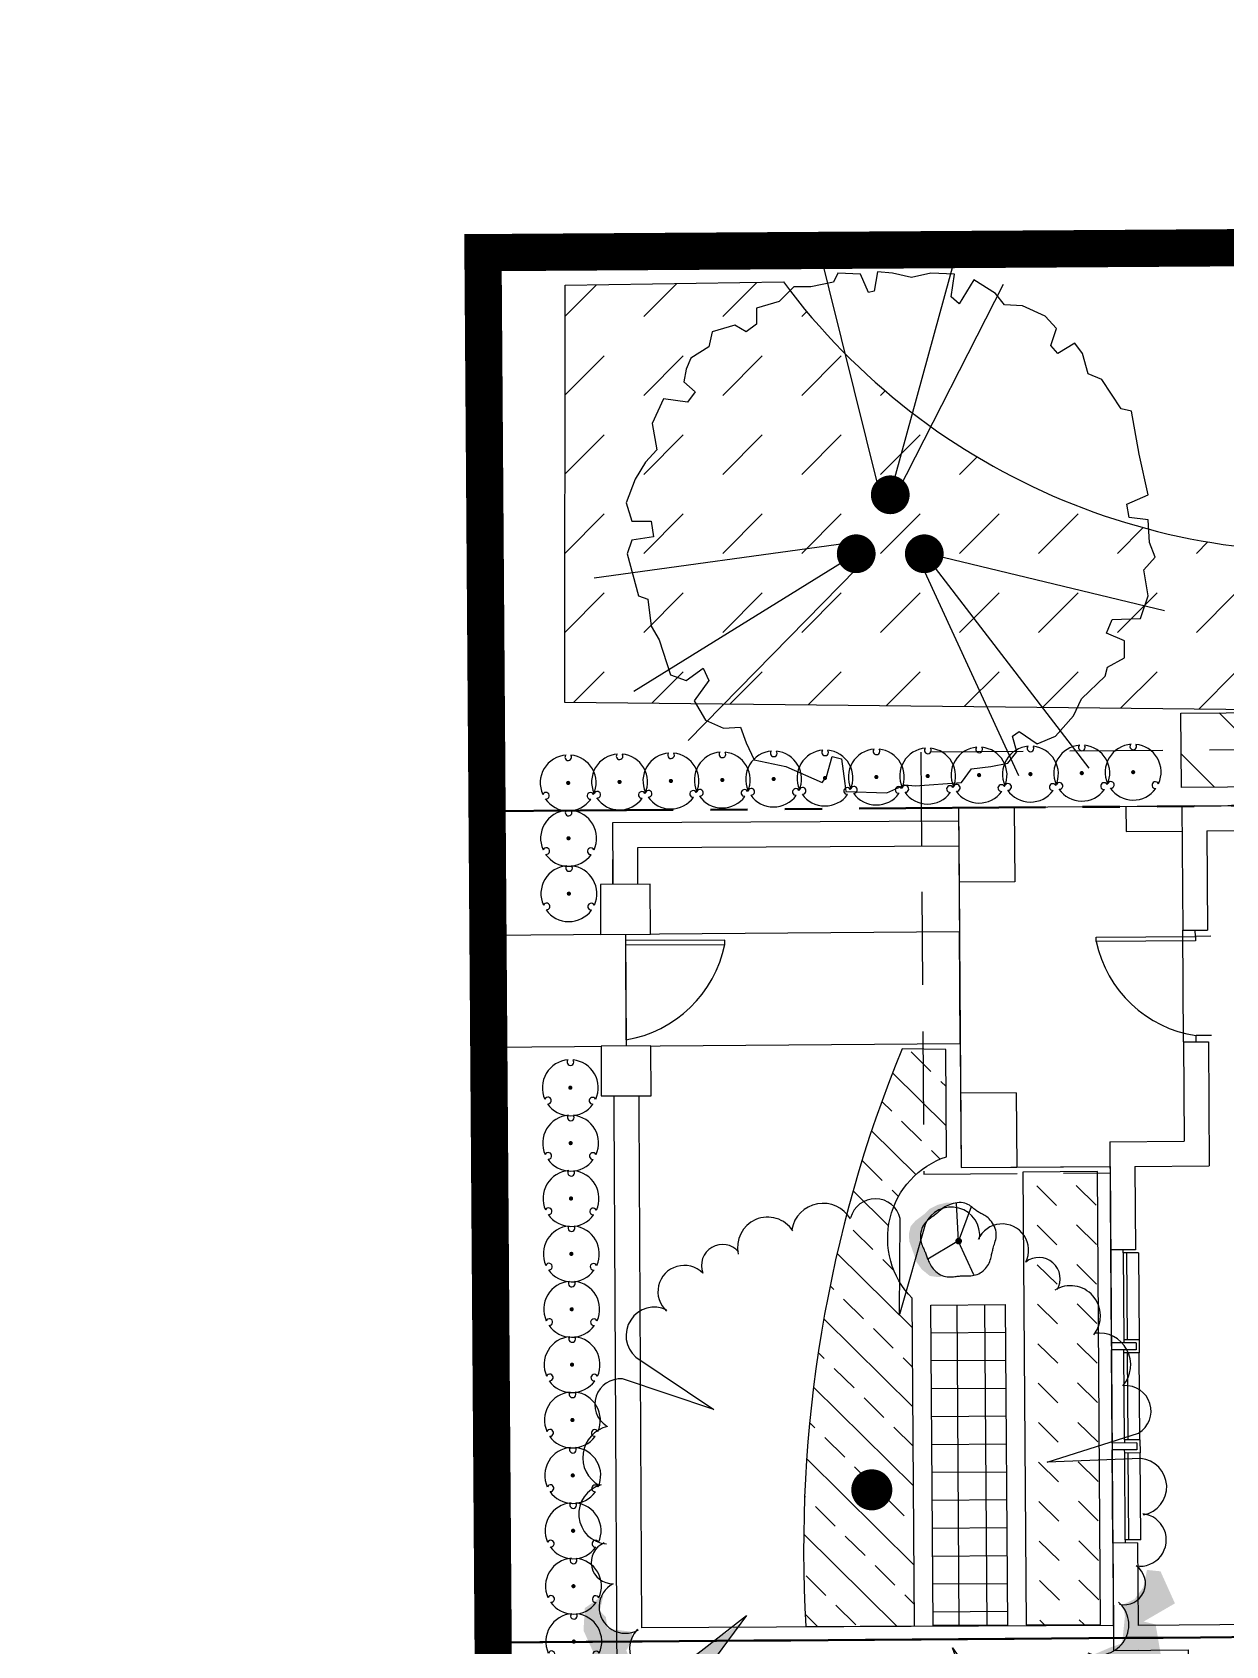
# Model space of a CAD drawing. Header units: feet. Extents: x 919634 to 928945, y 707022 to 708026.
# Drawn here: x 920102.47 to 920134.53, y 707557.99 to 707601.34 of the extents above; entities that cross this region are included whole.
import ezdxf

# ---------------------------------------------------------------- set-up
doc = ezdxf.new("R2010")
doc.units = ezdxf.units.FT
doc.header["$LTSCALE"] = 20
doc.header["$MEASUREMENT"] = 0
for name, pattern in [('PHANTOM2', [1.25, 0.625, -0.125, 0.125, -0.125, 0.125, -0.125]), ('Site Plan$0$HIDDEN2', [0.1875, 0.125, -0.0625]), ('Site Plan$0$PHANTOM2', [1.25, 0.625, -0.125, 0.125, -0.125, 0.125, -0.125])]:
    doc.linetypes.add(name, pattern=pattern)
doc.layers.add('-u-site-propline', color=7, linetype='PHANTOM2', true_color=0xd10000)
for name, color, linetype in [('-u-site-xref', 7, 'Continuous'), ('L-002', 15, 'Continuous'), ('LK-SHRB-035M', 4, 'Continuous'), ('LK-SHRB-TRNK', 3, 'Continuous'), ('LK-TREE-013M', 6, 'Continuous'), ('LK-TREE-025M', 2, 'Continuous'), ('LK-TREE-035M', 123, 'Continuous'), ('LK-TREE-050M', 2, 'Continuous'), ('LK-TREE-TRNK', 32, 'Continuous'), ('LP-PATT-GRND', 251, 'Continuous'), ('LP-PATT-SHAR', 4, 'Continuous'), ('LP-SHAR-BRDR-CONT', 123, 'Continuous'), ('LP-SHRB', 7, 'Continuous'), ('LP-TREE', 15, 'Continuous'), ('Site Plan$0$-u-site-bldg-slab', 6, 'Continuous'), ('Site Plan$0$-u-site-bldg_interior', 252, 'Continuous'), ('Site Plan$0$-u-site-fence', 4, 'Site Plan$0$FENCELINE1'), ('Site Plan$0$-u-site-wall', 4, 'Continuous'), ('Site Plan$0$A-DOOR', 253, 'Continuous'), ('Site Plan$0$SP-BLDG-ROOF ABOVE', 4, 'Site Plan$0$HIDDEN2'), ('x-RL TH7-LP Block$0$LK-SHRB-013M', 253, 'Continuous'), ('x-RL TH7-LP Block$0$LK-SHRB-035M', 253, 'Continuous'), ('x-RL TH7-LP Block$0$LK-SHRB-TRNK', 253, 'Continuous'), ('x-RL TH7-LP Block$0$LK-TREE-050M', 253, 'Continuous'), ('x-RL TH7-LP Block$0$LK-TREE-TRNK', 253, 'Continuous'), ('x-RL TH7-LP Block$0$LP-PATT-SHAR', 253, 'Continuous'), ('x-RL TH7-LP Block$0$LP-SHAR-BRDR-CONT', 253, 'Continuous'), ('x-RL TH7-LP Block$0$LP-SHRB', 253, 'Continuous'), ('x-RL TH7-LP Block$0$LP-TREE', 253, 'Continuous')]:
    doc.layers.add(name, color=color, linetype=linetype)
for name, color, linetype, lineweight in [('Site Plan$0$SP-LOT LINES', 252, 'Site Plan$0$PHANTOM2', 40), ('Site Plan$0$SP-SIDEWALK', 2, 'Continuous', 25), ('SP-BUILDING-FOOTPRINT', 1, 'Continuous', 25)]:
    doc.layers.add(name, color=color, linetype=linetype, lineweight=lineweight)
for name, color, linetype, plot in [('x-RL TH7-LP Block$0$-u-site-no_plot', 253, 'Continuous', False), ('x-RL TH7-LP Block$0$LK-SHRB-SHAD', 253, 'Continuous', False), ('x-RL TH7-LP Block$0$LK-TREE-SHAD', 253, 'Continuous', False)]:
    doc.layers.add(name, color=color, linetype=linetype, plot=plot)
doc.layers.get('-u-site-xref').off()
doc.linetypes.add('Site Plan$0$FENCELINE1', pattern='A,0.25,-0.1,[133,ltypeshp.shx,S=0.1,R=0,X=-0.1,Y=0],-0.1,1', length=1.45)

# ---------------------------------------------------------------- blocks, each defined once
blk = doc.blocks.new('Site Plan$0$_Details_TH7_wall')
at = {"layer": 'Site Plan$0$-u-site-fence'}
for p, q in [((-10.64164852327471, -3.407745913852223), (-10.62215398417317, -6.407682573674428)), ((-10.64056549425542, -3.574409061703784), (-10.62323701330962, -6.241019425707211))]:
    blk.add_line(p, q, dxfattribs=at)
blk.add_lwpolyline([(-7.975837739973308, -3.671678568964944), (-7.976582323064244, -3.557097654835709), (-10.64056549425542, -3.574409061703784), (-10.63982091116449, -3.688989975833019)], close=True, dxfattribs=at)
blk.add_arc((-11.15602003867887, -3.04346506160615), 3.241637188778277, 279.4598342762083, 348.8256528219854, dxfattribs=at)
at = {"layer": 'Site Plan$0$-u-site-wall'}
for p, q in [((-1.699208916979842, -0.3519325904780999), (-10.99784190370701, -0.4171858580084518)), ((-10.99784190370701, -0.4171858580084518), (-10.97682703589089, -3.410445488174446)), ((-1.692903444869444, -1.021904838620685), (-10.32315458671656, -1.082467728760093)), ((-10.32315458671656, -1.082467728760093), (-10.30684349336661, -3.405743866460398)), ((-10.98534901116583, -2.069951096031087), (-10.98970279156544, -1.399965241962219)), ((-10.31536315709696, -2.06559731563147), (-10.31971693749658, -1.395611461562602)), ((-10.95576902327593, -6.4098505100701), (-10.8145652905805, -26.41285651654471)), ((-10.28578304022085, -6.405496728373691), (-10.17542641807813, -22.03868225950282)), ((2.504230373771861, -21.94970261747949, 1.984302712578308e-08), (-10.17542641796172, -22.03868225961924, 1.984302712585061e-08))]:
    blk.add_line(p, q, dxfattribs=at)
for points in [[(-11.320341938025642, -2.07212798622976), (-11.311634377227165, -3.412099694251083), (-9.971662669205841, -3.403392133452606), (-9.980370230004318, -2.0634204254312833)], [(-11.292139838125625, -6.412036354073288), (-11.283432277327147, -7.752008062094611), (-9.943460569305824, -7.743300501296135), (-9.952168130104301, -6.403328793274811)]]:
    blk.add_wipeout(points).dxf.layer = 'Site Plan$0$-u-site-wall'
for points in [[(-11.32034193802564, -2.07212798622976), (-11.31163437722716, -3.412099694251083), (-9.971662669205841, -3.403392133452606), (-9.980370230004318, -2.063420425431283)], [(-11.29213983812562, -6.412036354073289), (-11.28343227732715, -7.752008062094611), (-9.943460569305824, -7.743300501296134), (-9.952168130104301, -6.403328793274811)]]:
    blk.add_lwpolyline(points, close=True, dxfattribs=at)
blk = doc.blocks.new('*U239')
at = {"layer": 'Site Plan$0$A-DOOR'}
blk.add_lwpolyline([(-28.625, -31.96847301748949), (-30, -31.96847301748949), (-30, 0), (-28.625, 0)], close=True, dxfattribs=at)
blk.add_arc((-36.41138767640513, 6.143921902290211), 38.89964626533935, 281.5466680525947, 350.9124866484809, dxfattribs=at)
blk = doc.blocks.new('Site Plan')
at = {"layer": 'Site Plan$0$-u-site-bldg-slab'}
for p, q in [((920127.3659496469, 707578.5005688374), (920127.4073118576, 707572.8340531286)), ((920133.3974197351, 707574.2111462242, 1.038435078482003e-07), (920133.3755220942, 707577.2110663053, 1.038435078482003e-07)), ((920128.9166913166, 707570.8450174246, 7.541900432493395e-07), (920131.4218037263, 707570.8633032624))]:
    blk.add_line(p, q, dxfattribs=at)
at = {"layer": 'Site Plan$0$-u-site-bldg_interior'}
for p, q in [((920127.3513482456, 707580.5004397316, 3.105826905695692e-07), (920128.8461292774, 707580.5113507484, 1.064772733818909e-06)), ((920127.3513482456, 707580.5004397316, 3.105826905695692e-07), (920127.3659496469, 707578.5005688374)), ((920128.8461292774, 707580.5113507484, 1.064772737922995e-06), (920128.8607306788, 707578.5114798541, 7.541900432493395e-07)), ((920131.8460392553, 707580.5349587543, 8.5510706198358e-07), (920133.351188408, 707580.5442350134, 4.144261984177695e-07)), ((920131.8460392554, 707580.5349587544, 8.551070660876664e-07), (920131.8509297285, 707579.8649766031, 8.551070660876664e-07)), ((920133.351191382, 707580.54431084, 1.038435078482003e-07), (920152.8088210674, 707580.6863400197)), ((920133.351191382, 707580.54431084, 1.038435078482003e-07), (920133.3755220942, 707577.2110663053, 1.038435078482003e-07)), ((920131.8509297285, 707579.864976603, 8.5510706198358e-07), (920133.3560788812, 707579.874252862, 4.144261984177695e-07)), ((920134.0227064313, 707579.8825280756, 1.038435078482003e-07), (920134.9183306147, 707579.889065602)), ((920134.0227064313, 707579.8825280756, 1.038435078482003e-07), (920134.0421710011, 707577.2159324478, 1.038435078482003e-07)), ((920128.8607306788, 707578.5114798541, 7.541900432493395e-07), (920127.3659496469, 707578.5005688374)), ((920133.3755220942, 707577.2110663053, 1.038435078482003e-07), (920134.0421710011, 707577.2159324478, 1.038435078482003e-07)), ((920133.7136275218, 707577.0468631681, 1.038435078482003e-07), (920133.7124109861, 707577.2135253948, 1.038435078482003e-07)), ((920134.1267186501, 707577.0498784889, 1.038435078482003e-07), (920133.7136275218, 707577.0468631681, 1.038435078482003e-07)), ((920134.1461832197, 707574.3832828612, 1.038435078482003e-07), (920133.7330920914, 707574.3802675405, 1.038435078482003e-07)), ((920133.7343086271, 707574.2136053137, 1.038435078482003e-07), (920133.7330920914, 707574.3802675405, 1.038435078482003e-07)), ((920133.3974197351, 707574.2111462242, 1.038435078482003e-07), (920134.064068642, 707574.2160123666, 1.038435078482003e-07)), ((920133.3974197351, 707574.2111462242, 1.038435078482003e-07), (920133.4168843048, 707571.5445505965, 1.038435078482003e-07)), ((920134.064068642, 707574.2160123666, 1.038435078482003e-07), (920134.0883993541, 707570.882767832, 1.038435078482003e-07)), ((920128.9020928894, 707572.8449641453, 7.541900432493395e-07), (920127.4073118576, 707572.8340531286)), ((920127.4073118576, 707572.8340531286), (920127.4219102848, 707570.8341064078)), ((920128.9020928894, 707572.8449641453, 7.541900432493395e-07), (920128.9166913166, 707570.8450174246, 7.541900432493395e-07)), ((920131.4169375839, 707571.5299521693), (920133.4168843048, 707571.5445505965, 1.038435078482003e-07)), ((920131.4169375839, 707571.5299521693), (920131.4381509236, 707568.6237795906)), ((920127.4219102848, 707570.8341064078), (920128.9166913166, 707570.8450174246, 7.541900432493395e-07)), ((920132.0884526332, 707570.8681694048), (920134.0883993541, 707570.882767832, 1.038435078482003e-07)), ((920132.0884526332, 707570.8681694048), (920132.1047998305, 707568.628645733)), ((920132.1047998305, 707568.628645733), (920131.4381509236, 707568.6237795906)), ((920131.4381509236, 707568.6237795906), (920131.4563989576, 707566.1238461897)), ((920131.7756480833, 707568.5429075668), (920131.7750398156, 707568.6262386801)), ((920132.1887392116, 707568.5459228875), (920131.7756480833, 707568.5429075668)), ((920131.7756480833, 707568.5429075668), (920131.7926795818, 707566.2096363925)), ((920131.8682242676, 707568.5435833181), (920131.8852557661, 707566.2103121439)), ((920132.1887392116, 707568.5459228875), (920132.2057707101, 707566.2126517133)), ((920132.1230478355, 707566.1287123319), (920131.4563989576, 707566.1238461897)), ((920131.4563989576, 707566.1238461897), (920131.4577675603, 707565.9363511846)), ((920132.2057707101, 707566.2126517133), (920131.7926795818, 707566.2096363925)), ((920131.7926795818, 707566.2096363925), (920131.7932878496, 707566.1263052792)), ((920132.1230478355, 707566.1287123319), (920132.1244164382, 707565.9412173268)), ((920132.2057707101, 707566.2126517133), (920132.2083558483, 707565.8584944814)), ((920132.1244164382, 707565.9412173268), (920131.4577675603, 707565.9363511846)), ((920131.4760155943, 707563.4364177836), (920131.4577675603, 707565.9363511846)), ((920131.79526472, 707565.8554791607), (920131.7946564523, 707565.9388102741)), ((920132.2083558483, 707565.8584944814), (920131.79526472, 707565.8554791607)), ((920131.8122962185, 707563.5222079866), (920131.79526472, 707565.8554791607)), ((920131.9048724028, 707563.5228837379), (920131.8878409043, 707565.856154912)), ((920132.2253873468, 707563.5252233073), (920132.2083558483, 707565.8584944814)), ((920132.2253873468, 707563.5252233073), (920131.8122962185, 707563.5222079866)), ((920131.8122962185, 707563.5222079866), (920131.8129044863, 707563.4388768731)), ((920132.2253873468, 707563.5252233073), (920132.227972485, 707563.1710660753)), ((920132.1426645012, 707563.441283926), (920131.4760155943, 707563.4364177836)), ((920131.4760155943, 707563.4364177836), (920131.477384197, 707563.2489227785)), ((920132.1440330748, 707563.2537889208), (920131.477384197, 707563.2489227785)), ((920131.495632231, 707560.7489893776), (920131.477384197, 707563.2489227785)), ((920131.8148813567, 707563.1680507547), (920131.8142730888, 707563.251381868)), ((920132.227972485, 707563.1710660753), (920131.8148813567, 707563.1680507547)), ((920131.8319128552, 707560.8347795805), (920131.8148813567, 707563.1680507547)), ((920131.9244890395, 707560.8354553318), (920131.907457541, 707563.1687265061)), ((920132.1426644722, 707563.4412839259), (920132.1440330748, 707563.2537889208)), ((920132.2450039835, 707560.8377949012), (920132.227972485, 707563.1710660753)), ((920132.1622811379, 707560.75385552), (920131.495632231, 707560.7489893776)), ((920131.495632231, 707560.7489893776), (920131.5118273613, 707558.5302984843)), ((920132.2450039835, 707560.8377949012), (920131.8319128552, 707560.8347795805)), ((920131.8319128552, 707560.8347795805), (920131.832521123, 707560.7514484671)), ((920132.1622811379, 707560.75385552), (920132.1784762682, 707558.5351646267)), ((920185.260395482, 707558.9226312175), (920132.1784762682, 707558.5351646267))]:
    blk.add_line(p, q, dxfattribs=at)
blk.add_lwpolyline([(920131.5118273634, 707558.5302981968), (920131.5166939734, 707557.8635852232), (920132.1832963191, 707557.8684510257)], dxfattribs=at)
at = {"layer": 'Site Plan$0$SP-BLDG-ROOF ABOVE'}
blk.add_lwpolyline([(920140.3510049046, 707580.5954053355), (920140.3400523709, 707582.095301195), (920126.3404295072, 707581.9931122345), (920126.4231534465, 707570.6601449735), (920131.4230202617, 707570.6966410356)], dxfattribs=at)
at = {"layer": 'Site Plan$0$SP-LOT LINES', "ltscale": 0.4}
for p, q in [((920114.6850224563, 707580.4079947015), (920208.6825183325, 707581.094120784)), ((920114.8480382276, 707558.0752563196), (920114.6850224563, 707580.4079947015)), ((920208.8455341039, 707558.761382402), (920114.8480382276, 707558.0752563196)), ((920114.8480382276, 707558.0752563196), (920208.8455341039, 707558.761382402)), ((920115.0086209278, 707536.0758423911), (920114.8480382276, 707558.0752563196))]:
    blk.add_line(p, q, dxfattribs=at)
at = {"layer": 'Site Plan$0$SP-SIDEWALK'}
blk.add_lwpolyline([(920114.7093529775, 707577.0747763332), (920114.7312506185, 707574.0748562522), (920127.3975780858, 707574.1673130292), (920127.3756804448, 707577.1672331103)], close=True, dxfattribs=at)
at = {"layer": 'Site Plan$0$-u-site-bldg_interior', "xscale": 0.08333333333333333, "yscale": 0.08333333333333333, "zscale": 0.08333333333333333, "rotation": 270.4182178492434}
blk.add_blockref('*U239', (920133.7318755558, 707574.5469297672, 1.038435078482003e-07), dxfattribs=at)
at = {"layer": 'Site Plan$0$-u-site-wall', "rotation": 359.8790130252749}
blk.add_blockref('Site Plan$0$_Details_TH7_wall', (920129.0539239723, 707580.4885109304, -1.984351254235182e-08), dxfattribs=at)
blk = doc.blocks.new('x-RL TH7-LP Block$0$SHRUB-LRG-121')
at = {"layer": 'x-RL TH7-LP Block$0$LK-SHRB-SHAD'}
blk.add_hatch(color=256, dxfattribs=at).paths.add_polyline_path([(0.2065465789053249, 0.499285902393737), (0.2951794070149774, 0.5079279536462238), (0.411915319333076, 0.4906438459901814), (0.5243276808678559, 0.397741762831771), (0.5999898483938679, 0.2918765950680324), (0.6432253726944523, 0.1579247517193387), (0.6994315575786629, -0.001953250537884088), (0.703755108361996, -0.1099789298269798), (0.6778137954283778, -0.2158440975907219), (0.6107987294690176, -0.2914620730930899), (0.4746068345091103, -0.3930062126550524), (0.4097535480582408, -0.4578216202285113), (0.2908558562316514, -0.5161554880748369), (0.1676346053880735, -0.5464026751851456), (0.08764888707872842, -0.5420816469833696), (0.06386934541994549, -0.5312790790544568), (0.1525021735295979, -0.5075134316712848), (0.2389732221307597, -0.4578216202285113), (0.3146353896567717, -0.3908456959786335), (0.4184006496248998, -0.3173882371526879), (0.5027099187175637, -0.222325637317855), (0.5394601209599799, -0.1359050938865778), (0.5394601209599799, -0.008434790265017256), (0.5048716982260544, 0.1017514005494355), (0.4637979534339678, 0.1838509157789332), (0.431371310208533, 0.276753004088409), (0.3665180237576635, 0.3847786833775082), (0.2886940767231607, 0.4560756306780966), (0.2411350016392504, 0.4841623062630482)])
at = {"layer": 'x-RL TH7-LP Block$0$LK-SHRB-013M'}
for p, q in [((-0.2098530739028206, 0.4809741930429254), (0.002837181159428326, 0.004674438082567178)), ((0.02411054094827492, 0.011761417733549), (0.4392924265207689, 0.2544689060083254)), ((0.002837181159428326, 0.004674438082567178), (-0.1833047622509838, -0.4896424062422291))]:
    blk.add_line(p, q, dxfattribs=at)
at = {"layer": 'x-RL TH7-LP Block$0$LK-SHRB-035M'}
blk.add_line((0.002837181159428326, -0.00418428843384433), (0.02518236886833591, -0.5396977819131603), dxfattribs=at)
blk.add_lwpolyline([(0.3657733124828653, -0.35104675494226), (0.3815805365216605, -0.3398224485478138), (0.3984144767265718, -0.327644928642151), (0.4158459435518083, -0.3143925663024838), (0.4334457474515645, -0.2999437326060139), (0.4507846988800637, -0.2841767986299537), (0.4674336082915005, -0.2669701354515119), (0.4829632861400981, -0.2482021141479045), (0.4969445428800441, -0.2277511057963295), (0.5090221857100872, -0.2055785103113124), (0.5191370088070641, -0.181977842956595), (0.5273038030923587, -0.157325647833229), (0.5335373594873332, -0.1319984690422693), (0.5378524689133641, -0.1063728506847603), (0.5402639222918211, -0.08082533686176063), (0.5407865105440806, -0.05573247167431816), (0.5394350245915192, -0.03147079922348794), (0.536275354923454, -0.008348851016915404), (0.5315777903010783, 0.01359689181135337), (0.5256637190535045, 0.03439796072068546), (0.5188545295098805, 0.05408588717044083), (0.511471609999326, 0.07269220261998655), (0.5038363488509816, 0.09024843852867548), (0.4962701343939813, 0.1067861263558783), (0.4890943549574445, 0.1223367975609513), (0.4825563381064555, 0.1369648516656667), (0.4766071683498154, 0.1508661604414172), (0.4711238694322759, 0.1642694637220075), (0.4659834650985957, 0.1774035013412316), (0.4610629790935121, 0.190497013132898), (0.456239435161784, 0.2037787389308043), (0.4513898570481558, 0.2174774185687482), (0.4463912684973721, 0.2318217918805381), (0.441103597414795, 0.2469884512149925), (0.4353183883481648, 0.2629453989810351), (0.4288100900058325, 0.2796084901026141), (0.4213531510961417, 0.2968935795036778), (0.4127220203274362, 0.3147165221081671), (0.4026911464080811, 0.3329931728400304), (0.391034978046406, 0.3516393866232121), (0.3775279639507758, 0.3705710183816642), (0.3620217693270575, 0.3896513068901406), (0.3446769253713242, 0.4085330263266691), (0.3257311797771578, 0.4268163347200868), (0.3054222802381474, 0.4441013900992274), (0.2839879744478893, 0.4599883504929316), (0.2616660100999724, 0.4740773739300366), (0.238694134887993, 0.4859686184393794), (0.2153100965055472, 0.4952622420497939), (0.1917475925335239, 0.5016977528998616), (0.1682241201020815, 0.505572059567136), (0.1449531262286641, 0.5073214207389043), (0.1221480579307368, 0.5073820951024572), (0.1000223622257579, 0.5061903413450857), (0.07878948613117842, 0.5041824181540839), (0.05866287666444947, 0.5017945842167428), (0.03985598084303632, 0.4994630982203496), (0.02248366055935236, 0.497542796593585), (0.006266437205681541, 0.4960628267306575), (-0.009173752950729863, 0.4949709137671725), (-0.02421497364264269, 0.4942147828387213), (-0.03923528860280356, 0.4937421590809024), (-0.05461276156398043, 0.4935007676293139), (-0.0707254562589128, 0.493438333619558), (-0.08795143642037573, 0.4935025821872294), (-0.1065660895111904, 0.4936041247113003), (-0.1264340979145473, 0.4935051175442382), (-0.1473174677437044, 0.4929306032818879), (-0.1689782051119195, 0.491605624520087), (-0.1911783161324578, 0.4892552238546806), (-0.2136798069185772, 0.4856044438815097), (-0.2362446835835428, 0.4803783271964157), (-0.2586349522406195, 0.4733019163952399), (-0.28062070960695, 0.4641738346543072), (-0.3020044148152365, 0.4530870274718488), (-0.3225966176020663, 0.4402080209265833), (-0.3422078677040261, 0.4257033410972291), (-0.3606487148577031, 0.4097395140625011), (-0.3777297087996843, 0.3924830659011107), (-0.3932613992665566, 0.37410052269178), (-0.4070543359949141, 0.3547584105132238), (-0.4189846554291066, 0.3346415083351673), (-0.4291908408445835, 0.3140076066914048), (-0.4378769622245784, 0.293132749006741), (-0.4452470895522964, 0.2722929787059769), (-0.451505292810964, 0.2517643392139171), (-0.4568556419838004, 0.2318228739553625), (-0.461502207054032, 0.2127446263551214), (-0.4656490580048782, 0.1948056398379947), (-0.4694891977182891, 0.1781690378778826), (-0.4731713606711594, 0.1625462641450675), (-0.4768332142391358, 0.1475358423589199), (-0.4806124257978439, 0.1327362962388214), (-0.4846466627229091, 0.1177461495041427), (-0.4890735923899712, 0.1021639258742653), (-0.4940308821746626, 0.08558814906856327), (-0.4996561994526161, 0.06761734280640752), (-0.5059803350152947, 0.04795023198010284), (-0.5126065733175551, 0.02668634617363708), (-0.519031322230056, 0.00402541614392149), (-0.5247509896234988, -0.01983282735213265), (-0.5292619833685421, -0.04468865355761409), (-0.5320607113358804, -0.070342331715608), (-0.5326435813961865, -0.09659413106920312), (-0.5305070014201405, -0.1232443208614882), (-0.5253009075472193, -0.1500657602906834), (-0.517289348992108, -0.1767216683755279), (-0.5068899032382888, -0.2028478540898924), (-0.4945201477692436, -0.2280801264076509), (-0.4805976600684474, -0.2520542943026705), (-0.4655400176193822, -0.2744061667488253), (-0.4497647979055373, -0.2947715527199861), (-0.4336895784103874, -0.3127862611900234), (-0.417675376585116, -0.328206366086075), (-0.4018569697517407, -0.3412690011483335), (-0.3863125751999661, -0.352331565070255), (-0.3711204102195111, -0.3617514565453028), (-0.3563586921000876, -0.3698860742669261), (-0.3421056381314074, -0.3770928169285881), (-0.3284394656031822, -0.383729083223745), (-0.3154383918051309, -0.3901522718458565), (-0.3031309360368155, -0.3966813471353809), (-0.291346825637234, -0.4034815360208093), (-0.2798660899552345, -0.4106796310776275), (-0.2684687583396652, -0.4184024248813252), (-0.2569348601393813, -0.4267767100073954), (-0.2450444247032308, -0.4359292790313241), (-0.232577481380055, -0.4459869245286043), (-0.219314059518716, -0.4570764390747222), (-0.2050514160916777, -0.4692157957703103), (-0.1896557185658807, -0.4819876898165489), (-0.1730103620318957, -0.4948659969397617), (-0.1549987415802647, -0.5073245928662686), (-0.1355042523015726, -0.5188373533223931), (-0.1144102892863614, -0.5288781540344552), (-0.09160024762520891, -0.5369208707287783), (-0.06695752240866426, -0.5424393791316859), (-0.04048119930575922, -0.5450505099464706), (-0.01263312629937019, -0.5449429137843325), (0.01600915804914393, -0.5424481962334475), (0.04486811517845268, -0.5378979628819813), (0.07336620652719716, -0.5316238193181171), (0.1009258935340398, -0.5239573711300203), (0.1269696376376288, -0.5152302239058635), (0.1509199002766195, -0.5057739832338264), (0.1723440149706832, -0.4958832636724217), (0.1913888035635622, -0.4857047156615764), (0.208345959980015, -0.4753479986115536), (0.2235071781447999, -0.464922771932617), (0.2371641519826824, -0.4545386950350405), (0.2496085754184136, -0.4443054273290805), (0.2611321423767592, -0.4343326282250146), (0.2720265467824774, -0.4247299571331027), (0.282572228871615, -0.4155614766450064), (0.2930046141253513, -0.4067088620779806), (0.3035478743361608, -0.3980081919306642), (0.3144261812965183, -0.3892955447016995), (0.3258637067988985, -0.3804069988897325), (0.338084622635769, -0.3711786329934093), (0.3513131005996044, -0.3614465255113686)], close=True, dxfattribs=at)
at = {"layer": 'x-RL TH7-LP Block$0$LK-SHRB-TRNK', "const_width": 0.046875}
blk.add_lwpolyline([(-0.0234375, 0, 1), (0.0234375, 0, 1)], format="xyb", close=True, dxfattribs=at)
blk = doc.blocks.new('x-RL TH7-LP Block$0$TREE-SIMP-024')
at = {"layer": 'x-RL TH7-LP Block$0$LK-TREE-SHAD'}
blk.add_hatch(color=256, dxfattribs=at).paths.add_polyline_path([(0.1890392876505302, -0.4914625425579686), (0.2122538417685007, -0.5256094872272712), (0.2532375141730938, -0.5283298083166699), (0.3119894994224524, -0.5023558214439703), (0.3488751212994714, -0.5037111922460724), (0.3748395371480342, -0.4777467763975238), (0.4103546213606251, -0.4941301901573638), (0.4458784854625435, -0.4804583228024413), (0.4499869085587704, -0.4463034049931593), (0.4827752814527457, -0.4435615268122319), (0.5237645425420112, -0.4271557661335734), (0.5374364046921016, -0.3916319072365013), (0.4677999237022448, -0.2646004044787063), (0.4814606117391236, -0.2673287123739385), (0.5811675407061045, -0.3424377704076562), (0.6358238768052615, -0.3069019339042427), (0.6249050584882809, -0.2713852550636489), (0.6563316736071556, -0.2536161387256897), (0.6905033561629352, -0.1921294586080649), (0.6754793072618952, -0.1798385099472739), (0.6932444327993608, -0.1620733844098154), (0.7151139873763555, -0.1238148273882871), (0.7082908266705772, -0.09785999622977926), (0.6932723684028588, -0.06644295733990191), (0.7124048371439358, -0.04457898493521384), (0.7206121090560202, -0.009056715461291276), (0.6905616235424645, 0.007328289670340382), (0.7329206188030071, 0.03602978614996744), (0.7370298401875459, 0.07291700591118655), (0.7179093405918024, 0.09203750550695133), (0.676924078764074, 0.08929323635833697), (0.7124583154346453, 0.1384849718098451), (0.7029036562701094, 0.1671713118368103), (0.6687575131452945, 0.193118164650528), (0.6564657629400017, 0.2054099148558279), (0.5362310864248627, 0.1589257265477073), (0.5335043751062472, 0.1780510184884818), (0.6455525333076935, 0.2600526754644719), (0.629173911892849, 0.311961547954219), (0.5868252892009878, 0.3187799195711634), (0.5800021304438587, 0.3447347591907146), (0.5417667199370442, 0.4021018401502943), (0.5253745262878908, 0.4075616432481155), (0.5089783437868505, 0.3993599652255568), (0.5035185354842042, 0.4157521536698852), (0.4693747885318942, 0.4498959006221668), (0.4488845495600344, 0.4567206592121238), (0.4038004408650693, 0.4526090468599193), (0.3942457764956941, 0.4812953816820524), (0.3464349545334926, 0.496309052809579), (0.3341336228943703, 0.4758132232043835), (0.3327790503805659, 0.5154311470333397), (0.3081915624256624, 0.5263531546063263), (0.2494443643164743, 0.5167729508059438), (0.2439733819006165, 0.4949129724579535), (0.2112025668366186, 0.5522816480455219), (0.1524505763824209, 0.5263076559679831), (0.1497110976301883, 0.5017161739563747), (0.1811305294363592, 0.4948946130834457), (0.202984124067541, 0.4785072085230979), (0.212541181353231, 0.45801777109574), (0.2344003614129235, 0.4607564515596465), (0.2835801296677403, 0.4553062246908226), (0.2904048882577115, 0.4348159857189486), (0.3081524507603319, 0.3924705522830649), (0.3614310626261954, 0.3883876718740424), (0.3819133199970679, 0.354239934121253), (0.3832702886833488, 0.3228189044308749), (0.4119582233383312, 0.3187288407091629), (0.4338078271690051, 0.2886799465673988), (0.4365281534632288, 0.2476962793676662), (0.312182657679358, 0.1588602791116926), (0.4802353394693739, 0.2149214735031819), (0.5048180383354861, 0.1876056743968348), (0.5075423554302176, 0.1602834967785185), (0.5048004805054802, 0.1274951206283248), (0.4965979976822155, 0.1083666426877699), (0.5239185806725288, 0.1001777301501932), (0.5416661483799885, 0.05783230191914868), (0.5266269378214474, 0.01820959095000774), (0.5074992581692186, 0.01273941007867307), (0.5252540059331636, -0.005015337685279064), (0.5129446926930257, -0.05283414645331419), (0.4979158599080051, -0.05693698412104453), (0.5361496757868451, -0.1197686605234622), (0.5033493272351564, -0.1634950041924412), (0.4732932530368998, -0.1662360808288668), (0.4801140208263632, -0.2003878093821498), (0.4746406454941905, -0.2304446851249153), (0.4514085283413749, -0.2564082994289478), (0.4418442877430095, -0.2605095392124781), (0.426813860329986, -0.2700769723230536), (0.4186041922453967, -0.3137961359355472), (0.3899074796497359, -0.3397613448675685), (0.3653199916948324, -0.3288393372945819), (0.239660629690519, -0.2387102159554928), (0.3434432538051624, -0.3916885715269984), (0.3256701466667096, -0.4367766762272822), (0.2901462825647911, -0.4504485435822119), (0.2696576382209059, -0.4381591895494168), (0.2559953555560242, -0.4408954770970226), (0.2505179861671536, -0.4846138391650001), (0.2286588009026502, -0.4873525248337458), (0.2177264207609824, -0.4982849049754137)])
at = {"layer": 'x-RL TH7-LP Block$0$LK-TREE-050M'}
for p, q in [((-0.04860488914232519, 0.3204401747418828), (-0.1004783664031379, 0.4881257947864839)), ((-0.05369746659829389, 0.4915933362915723), (-0.04860488914232519, 0.3204401747418828)), ((0.2897369795163627, 0.1452474562183212), (0.4331856951178565, 0.2463997710962005)), ((0.4509396161136294, 0.2029800207524346), (0.2897369795163627, 0.1452474562183212)), ((-0.484126475581121, 0.1008413697186938), (-0.3197764530257245, 0.05279546313309424)), ((-0.3197764530257245, 0.05279546313309424), (-0.4952847406890442, 0.05527856086738581)), ((0.3323934762303793, -0.366144784429423), (0.2276721902811687, -0.2306723100195143)), ((0.2276721902811687, -0.2306723100195143), (0.3682018494262422, -0.3358423614288597)), ((-0.2455091501645086, -0.4292699423333417), (-0.1490278276294532, -0.2878107840738551)), ((-0.1490278276294532, -0.2878107840738551), (-0.2056244374518599, -0.4539617653212815))]:
    blk.add_line(p, q, dxfattribs=at)
for centre, radius, start, end in [((-0.002046592426324878, 0.4868550850393945), 0.05186775325439813, 9.894664786015177, 174.758577227328), ((0.09479688157250621, 0.4893167681903066), 0.04800949825501283, 350.9389413252036, 173.4733813780408), ((-0.1406577635833912, 0.4643518711474144), 0.04668600864248076, 30.61256466583337, 182.9404446800889), ((-0.2256235228414027, 0.416537993178828), 0.05803041528278666, 48.19387987775519, 187.3850517374514), ((0.1742931968898063, 0.4599880194734851), 0.03877302073807031, 346.4677891969286, 145.8460662159045), ((0.249491642336892, 0.4128623806588791), 0.05490868705670256, 338.5456909887605, 138.9426875496921), ((-0.3155583000221611, 0.3648621441673399), 0.05490868705670256, 50.5456909887609, 210.9426875496927), ((0.3264296698085047, 0.3432980403228925), 0.05803041528278666, 336.1938798777554, 115.3850517374514), ((-0.3836150434950696, 0.3079067958741248), 0.03877302073807031, 58.46778919692883, 217.8460662159039), ((0.398159233570567, 0.2772661021778475), 0.04668600864248076, 318.6125646658333, 110.9404446800895), ((-0.4360740535002208, 0.2413643889474102), 0.04800949825501283, 62.93894132520439, 245.4733813780411), ((-0.4636591329584405, 0.1485000700117638), 0.05186775325439813, 81.89466478601592, 246.7585772273271), ((0.4623942692778655, 0.1523929201382828), 0.05186775325439813, 297.894664786015, 102.7585772273273), ((0.4946617483395528, 0.06105000505942826), 0.04800949825501283, 278.9389413252028, 101.4733813780415), ((-0.4850905122466429, 0.009719136930840477), 0.04668600864248076, 102.6125646658336, 254.9404446800894), ((0.4913341631808805, -0.02361856542178487), 0.03877302073807031, 274.4677891969283, 73.84606621590467), ((-0.4658726755859846, -0.08586340293272343), 0.05803041528278666, 120.1938798777553, 259.3850517374512), ((0.4697526148953841, -0.1096991602439772), 0.05490868705670256, 266.5456909887607, 66.94268754969211), ((-0.4445173971826932, -0.1873651743553211), 0.05490868705670256, 122.545690988761, 282.9426875496918), ((0.4273681537194989, -0.2043681359880694), 0.05803041528278666, 264.1938798777555, 43.3850517374514), ((-0.4113803323655247, -0.2696911542562219), 0.03877302073807031, 130.4677891969289, 289.8460662159039), ((0.3867337028646318, -0.2929919960733187), 0.04668600864248076, 246.6125646658334, 38.94044468008853), ((-0.3643054682475793, -0.3401453721469778), 0.04800949825501283, 134.9389413252038, 317.4733813780404), ((-0.2845105109362862, -0.3950769944404016), 0.05186775325439813, 153.8946647860153, 318.7585772273273), ((0.2878219670432429, -0.3926710807491034), 0.05186775325439813, 225.8946647860147, 30.75857722732785), ((0.2109208918357979, -0.4515857900502454), 0.04800949825501283, 206.9389413252034, 29.47338137804071), ((-0.1591446606051079, -0.4583451141828618), 0.04668600864248076, 174.6125646658334, 326.940444680089), ((-0.06230162510055948, -0.4696044945809916), 0.05803041528278666, 192.1938798777558, 331.3850517374509), ((0.04083143997263505, -0.4806601902269989), 0.05490868705670256, 194.5456909887608, 354.942687549692), ((0.1293680157899644, -0.4745850956696813), 0.03877302073807031, 202.4677891969289, 1.846066215904139)]:
    blk.add_arc(centre, radius, start, end, dxfattribs=at)
at = {"layer": 'x-RL TH7-LP Block$0$LK-TREE-TRNK', "const_width": 0.03749999999999999}
blk.add_lwpolyline([(0.01325825214726706, 0.01325825214723153, 1), (-0.01325825214723864, -0.01325825214726706, 1)], format="xyb", close=True, dxfattribs=at)
blk = doc.blocks.new('x-RL TH7-LP Block', base_point=(1241.699483058532, 168.1706843559634))
at = {"layer": 'x-RL TH7-LP Block$0$LP-PATT-SHAR'}
h = blk.add_hatch(dxfattribs=at)
h.set_pattern_fill('DASH', color=256, scale=6, angle=45)
h.set_pattern_definition([(45, (1251.502058341866, 182.4348275220254), (0, 1.060660171779821), [0.75, -0.75])])
h.paths.add_polyline_path([(1251.502058341866, 182.4348275220254), (1263.668782899505, 182.4348275220254), (1263.668782899505, 184.4348275220254), (1251.502058341866, 184.4348275220254)])
h = blk.add_hatch(dxfattribs=at)
h.set_pattern_fill('ANSI37', color=256, scale=6, angle=45)
h.set_pattern_definition([(90, (922118.9625385818, 708828.6941068189), (-0.7500000000000001, 0), []), (180, (922118.9625385818, 708828.6941068189), (-5.551115123125783e-17, -0.75), [])])
h.paths.add_polyline_path([(1255.055698506418, 181.9348275220254), (1263.668789160671, 181.9348275221419), (1263.668789160671, 179.9348275221419), (1255.055698506534, 179.9348275221419)])
h = blk.add_hatch(dxfattribs=at)
h.set_pattern_fill('ANSI33', color=256, scale=6)
h.set_pattern_definition([(45, (922115.9629815341, 708813.3011943189), (-1.060660171779821, 1.060660171779821), []), (45, (922117.0236417041, 708813.3011943189), (-1.060660171779821, 1.060660171779821), [0.75, -0.375])])
edge = h.paths.add_edge_path()
edge.add_arc((1253.268939550207, 181.0952638996647), 2.307649568208262, 197.9751472897521, 313.9838350833483, ccw=False)
edge.add_line((1251.073925280827, 180.3831130119506), (1248.196378993336, 180.3831130119506))
edge.add_line((1248.196378993336, 180.3831130119506), (1248.168724992196, 179.2081868282985))
edge.add_arc((1261.822472171471, 211.8959248804046), 35.42475167165824, 247.3295882628452, 272.9875654462067)
edge.add_line((1263.668782899505, 176.5193200730719), (1263.668789160671, 179.4348275221419))
edge.add_line((1263.668789160671, 179.4348275221419), (1254.871499242028, 179.4348275221419))
at = {"layer": 'x-RL TH7-LP Block$0$-u-site-no_plot'}
blk.add_line((1241.699483058532, 168.1706843559634), (1396.366149725276, 168.1706843558932), dxfattribs=at)
at = {"layer": 'x-RL TH7-LP Block$0$LP-SHAR-BRDR-CONT'}
for points in [[(1251.502058341866, 182.4348275220254), (1263.668782899505, 182.4348275220254), (1263.668782899505, 184.4348275220254), (1251.502058341866, 184.4348275220254)], [(1255.055698506418, 181.9348275220254), (1263.668789160671, 181.9348275221419), (1263.668789160671, 179.9348275221419), (1255.055698506534, 179.9348275221419)]]:
    blk.add_lwpolyline(points, close=True, dxfattribs=at)
blk.add_lwpolyline([(1254.871499242028, 179.4348275221419, -0.5543586075936796), (1251.073925280827, 180.3831130119506), (1248.196378993336, 180.3831130119506), (1248.168724992196, 179.2081868282985, 0.1124241353563668), (1263.668782899505, 176.5193200730719), (1263.668789160671, 179.4348275221419)], format="xyb", close=True, dxfattribs=at)
at = {"layer": 'x-RL TH7-LP Block$0$LP-SHRB', "xscale": 1.896938157072053, "yscale": 1.896938157072053, "zscale": 3.319641774876093, "rotation": 270}
blk.add_blockref('x-RL TH7-LP Block$0$SHRUB-LRG-121', (1253.343086592387, 180.6947119858814), dxfattribs=at)
at = {"layer": 'x-RL TH7-LP Block$0$LP-TREE', "xscale": 14.70790299536585, "yscale": 14.70790299536585, "zscale": 14.70790299536585}
blk.add_blockref('x-RL TH7-LP Block$0$TREE-SIMP-024', (1260.00988935621, 178.3148679371225), dxfattribs=at)
blk = doc.blocks.new('SHRUB-LRG-020')
at = {"layer": 'LK-SHRB-035M'}
for centre, radius, start, end in [((0, 0), 0.5, 94.34978531993045, 204.197478914356), ((0.001889855033477161, 0.4603848002291109), 0.05995317584729301, 145.5617106720357, 37.37413056032797), ((0, 0), 0.5, 335.6607324966503, 84.36192919374862), ((-0.3996498600313707, -0.2285557376460936), 0.05995317584729301, 265.5617106720358, 157.3741305603279), ((0, 0), 0.5, 215.0580211348241, 323.979530820607), ((0.3977600049978971, -0.2318290625830173), 0.05995317584729301, 25.56171067203576, 277.3741305603279)]:
    blk.add_arc(centre, radius, start, end, dxfattribs=at)
at = {"layer": 'LK-SHRB-TRNK', "const_width": 0.0375}
blk.add_lwpolyline([(-0.01875000000000071, 0, 1), (0.01875000000000071, 0, 1)], format="xyb", close=True, dxfattribs=at)
blk = doc.blocks.new('TREE-DCID-208')
at = {"layer": 'LK-TREE-013M'}
for p, q in [((0.002221570140164886, 0.07526916604220446), (0.1384640377961546, 0.5735920751646688)), ((-0.08357114908488938, -0.01907001246294726), (-0.5703501843774461, -0.08595924322074211)), ((0.06807861270371518, -0.03879857771401873), (0.3865055728904849, -0.4537296575174707))]:
    blk.add_line(p, q, dxfattribs=at)
at = {"layer": 'LK-TREE-025M'}
for p, q in [((0.0169001688407775, 0.08193974536763449), (0.2215828070808925, 0.4828385083112892)), ((-0.06363547242332857, -0.03879857771402584), (-0.4940948966684005, -0.3050713589170471)), ((0.06975625504964, -0.03722901165738079), (0.5328601105064195, -0.1485639667604062))]:
    blk.add_line(p, q, dxfattribs=at)
at = {"layer": 'LK-TREE-035M'}
for p, q in [((-0.02005751114171517, 0.0867583569020951), (-0.1398999960654237, 0.5698059130878619)), ((-0.06325704160082068, -0.06793503654282063), (-0.3886505299504392, -0.4000236229624932)), ((0.06440541863156568, -0.06468155249014274), (0.2503172832317091, -0.4675737802074593))]:
    blk.add_line(p, q, dxfattribs=at)
at = {"layer": 'LK-TREE-050M'}
blk.add_lwpolyline([(-0.02219505694012014, 0.506330893438431), (-0.02876835268443756, 0.4691044196097351), (-0.03972384559159536, 0.4669146298792413), (-0.05506153566167882, 0.5019513075227309), (-0.09888350729042372, 0.5041411004805809), (-0.1076479016161898, 0.486622760045158), (-0.1514698732449347, 0.4778635914411211), (-0.1843363519664933, 0.4778635914411211), (-0.2128206335251832, 0.4493962894438184), (-0.2566426051539281, 0.4362575349240885), (-0.2566426051539281, 0.4056004399689357), (-0.2763624923868804, 0.3902718924913557), (-0.2982734833844347, 0.4034106470110856), (-0.3420954550131796, 0.3902718924913557), (-0.348668750757497, 0.361804590494053), (-0.3837263280605043, 0.3399066673702862), (-0.3924907223862419, 0.3180087410191703), (-0.3968729195491107, 0.2939210249375606), (-0.3749619337347383, 0.2742128915442876), (-0.3902996238048217, 0.2545047613783709), (-0.4363126940149868, 0.2610741370245577), (-0.4582236798293593, 0.2128987048613311), (-0.4494592855036217, 0.1625334765129054), (-0.4713702713179941, 0.1384457604312956), (-0.4910901585509464, 0.1055988757456561), (-0.5086189472024216, 0.05961323331292334), (-0.4976634542952638, 0.02457655244207757), (-0.4604147784108079, 0.02457655244207757), (-0.4560325812479391, -0.006080539285719055), (-0.4976634542952638, -0.01264991815926919), (-0.5064278486210014, -0.03892742719872189), (-0.484516862806629, -0.1199497472749442), (-0.4669880741551253, -0.1265191261484873), (-0.4604147784108079, -0.1790741442274069), (-0.4450770883407529, -0.2053516532668596), (-0.4231661025263804, -0.2732352188233591), (-0.3924907223862419, -0.284184180385239), (-0.3596242436646833, -0.2600964643036292), (-0.348668750757497, -0.284184180385239), (-0.3771530323161869, -0.3236004439444287), (-0.3552420465018145, -0.3608269177731245), (-0.3201844691988072, -0.3761554652506973), (-0.2873179904772485, -0.3739656722928544), (-0.2763624923868804, -0.4046227672480072), (-0.2610248023167969, -0.4374696519336538), (-0.1996740420365484, -0.4506084064533837), (-0.1295588874305622, -0.4812655014085294), (-0.1207944931047962, -0.4703165398466496), (-0.1098390001976099, -0.4309002762874599), (-0.0923102115461063, -0.4352798589758038), (-0.08573691580178888, -0.4834552943663795), (-0.08354581722036869, -0.4987838418439594), (-0.004666268288616493, -0.5009736348018095), (0.0303913090143908, -0.4856450873242295), (0.05011119624734306, -0.4878348802820796), (0.1399462380862815, -0.4812655014085294), (0.1596661253192053, -0.4549879923690767), (0.1969148012036612, -0.4506084064533837), (0.2297812799252199, -0.4440390308071898), (0.2473100685767236, -0.4221411044560739), (0.2385456742509859, -0.3914840127282773), (0.2516922657395924, -0.3827248408968842), (0.2867498430425997, -0.4068125569784939), (0.3218074203456069, -0.3914840127282773), (0.3568649976486142, -0.3520677459417314), (0.3722026877186693, -0.3192208612560847), (0.4182157579288628, -0.2754250117812092), (0.4225979550917316, -0.2579066713457792), (0.4554644338132903, -0.2403883309103563), (0.4554644338132903, -0.2075414462247096), (0.420406856510283, -0.1922128987471368), (0.4313623494174976, -0.165935389707677), (0.4861398139534288, -0.1637455967498269), (0.5014775040234838, -0.1199497472749442), (0.4927131096977462, -0.06958452215387467), (0.5146240955121186, -0.04549680284490876), (0.5036686026049324, -0.01702950407495507), (0.5014775040234838, 0.02676634539992051), (0.4642288281390563, 0.0311459313156206), (0.4598466309761875, 0.0574234403550804), (0.5014775040234838, 0.07494178079049618), (0.4839487153719801, 0.1537743079088756), (0.4686110253019251, 0.236986420942948), (0.4488911380689729, 0.241366006858641), (0.4116424621845454, 0.2983006108532535), (0.3853492792072757, 0.3092495724151334), (0.3743937863001179, 0.3486658359743231), (0.3590560962300344, 0.368373969367596), (0.3261896175084757, 0.3486658359743231), (0.3130430260198409, 0.3639943834518959), (0.3239985189270271, 0.3968412713648988), (0.3020875331126547, 0.4209289874465156), (0.2582655614839098, 0.4406371176124253), (0.2232079841809025, 0.4428269105702753), (0.2056791955293988, 0.4647248369213912), (0.1640483224820741, 0.491002345960851), (0.1355640409234127, 0.4450167035281254), (0.1202263508533292, 0.4581554580478553), (0.1267996465976466, 0.5019513075227309), (0.08078657638745312, 0.5041411004805809), (0.04353790050302564, 0.4953819286491949), (0.006289224618569733, 0.5041411004805809)], close=True, dxfattribs=at)
at = {"layer": 'LK-TREE-TRNK', "const_width": 0.03749999999999999}
for points in [[(-0.01652842985981806, 0.07526916604221157, 1), (0.02097157014017625, 0.07526916604221157, 1)], [(-0.08238547242333993, -0.03879857771403294, 1), (-0.04488547242334562, -0.03879857771403294, 1)], [(0.04932861270370381, -0.03879857771402584, 1), (0.08682861270369813, -0.03879857771402584, 1)]]:
    blk.add_lwpolyline(points, format="xyb", close=True, dxfattribs=at)

msp = doc.modelspace()

# ---------------------------------------------------------------- block references
at = {"layer": '-u-site-xref'}
msp.add_blockref('Site Plan', (0, 0), dxfattribs=at)

# ---------------------------------------------------------------- next in the draw order: hatches: boundary and pattern name
at = {"layer": 'LP-PATT-GRND'}
h = msp.add_hatch(dxfattribs=at)
h.set_pattern_fill('DASH', color=256, scale=12, angle=45)
h.set_pattern_definition([(45, (920116.7722251978, 707583.0930959248), (0, 2.121320343559643), [1.5, -1.5])])
edge = h.paths.add_edge_path()
edge.add_line((920139.5995026997, 707587.5733356007), (920139.598481283, 707583.0930959248))
edge.add_line((920139.598481283, 707583.0930959248), (920116.7722251978, 707583.3341520461))
edge.add_line((920116.7722251978, 707583.3341520461), (920116.7797758916, 707594.5397394659))
edge.add_line((920116.7797758916, 707594.5397394659), (920122.6481356425, 707594.6285880017))
edge.add_arc((920137.0532898267, 707605.3474589956), 17.95557469020092, 216.6529245389042, 278.152380167797)
at = {"layer": 'LP-PATT-SHAR'}
h = msp.add_hatch(dxfattribs=at)
h.set_pattern_fill('ANSI31', color=256, scale=12, angle=90)
h.set_pattern_definition([(135, (920136.3388926815, 707581.0630685893), (-1.060660171779821, -1.060660171779821), [])])
h.paths.add_polyline_path([(920133.3389891316, 707581.047259329), (920133.3240801183, 707583.0472037585), (920206.164042055, 707583.5799691288), (920206.1789510683, 707581.5800246993)])

# ---------------------------------------------------------------- next in the draw order: linework, layer by layer
at = {"layer": '-u-site-propline', "const_width": 1}
msp.add_lwpolyline([(920947.0000886252, 707545.9204017931), (920946.2013768834, 707600.8345230455), (920548.4734135537, 707598.2488059332), (920114.5755185183, 707595.4173937511), (920115.1048384466, 707522.8953291861), (920102.9668962085, 707404.7482034572), (920105.5431136015, 707051.8130943171), (920991.6971269739, 707057.367269914), (920991.4728619354, 707093.1250671773), (921085.439179533, 707093.7985091242), (921082.2021453959, 707546.7798329409)], close=True, dxfattribs=at)
at = {"layer": 'L-002'}
msp.add_lwpolyline([(920139.5995026997, 707587.5733356007), (920139.5995026997, 707587.5733356007), (920139.598481283, 707583.0930959248), (920116.7722251978, 707583.3341520461), (920116.7797758916, 707594.5397394659), (920122.6481356425, 707594.6285880017, 0.2749739553348731)], format="xyb", close=True, dxfattribs=at)
at = {"layer": 'LP-SHAR-BRDR-CONT', "elevation": 4.17427979445939e-07}
msp.add_lwpolyline([(920133.3389891316, 707581.047259329), (920133.3240801183, 707583.0472037585), (920206.164042055, 707583.5799691288), (920206.1789510683, 707581.5800246993)], close=True, dxfattribs=at)
at = {"layer": 'SP-BUILDING-FOOTPRINT'}
msp.add_lwpolyline([(920165.5170011409, 707580.779102212), (920133.351191382, 707580.54431084), (920133.351188408, 707580.5442350134), (920127.3513482456, 707580.5004397316), (920127.3513482456, 707580.5004397316), (920127.4219102848, 707570.8341064078), (920131.4218037263, 707570.8633032624), (920131.5166939734, 707557.8635852232), (920133.5166406942, 707557.8781836506), (920133.5920659018, 707547.5451255932), (920131.5920726198, 707547.5305268259), (920131.6723639698, 707536.5308198616), (920129.6284484788, 707536.5159004884), (920129.6990075399, 707526.8494918969), (920132.3656031676, 707526.8689564667), (920132.4556268025, 707514.5359516887), (920131.832946666, 707514.5314064923), (920131.922970301, 707502.1984017143), (920128.9230502198, 707502.1765040732), (920128.9983984601, 707491.8539903302), (920131.9983174709, 707491.8758879633), (920132.0932842196, 707478.8656894051)], dxfattribs=at)

# ---------------------------------------------------------------- next in the draw order: block references
at = {"layer": '-u-site-xref', "rotation": 270.3936340929644}
msp.add_blockref('x-RL TH7-LP Block', (920114.7513192896, 707580.4182631875), dxfattribs=at)
at = {"layer": 'LP-SHRB', "xscale": 1.502163410681632, "yscale": 1.502163410681632, "zscale": 1.502163410681632}
for p in [(920126.523500588, 707581.3546909104), (920127.9033525364, 707581.3809545082), (920129.2832044847, 707581.407218106), (920130.6630564331, 707581.4334817037), (920132.0429083814, 707581.4597453015), (920116.8645369495, 707581.170845726), (920118.2443888979, 707581.1971093238), (920119.6242408463, 707581.2233729216), (920121.0040927946, 707581.2496365194), (920122.383944743, 707581.2759001171), (920123.7637966913, 707581.3021637149), (920125.1436486397, 707581.3284273127), (920116.8740116705, 707579.6829524926), (920116.8834863914, 707578.1950592592), (920116.9213852751, 707572.9811960993), (920116.930859996, 707571.4933028659), (920116.9403347169, 707570.0054096325), (920116.9498094379, 707568.517516399), (920116.9592841588, 707567.0296231656), (920116.9687588797, 707565.5417299322), (920116.9782336006, 707564.0538366988), (920116.9877083215, 707562.5659434653), (920116.9971830425, 707561.0780502319), (920117.0066577634, 707559.5901569985), (920117.0161324843, 707558.1022637651)]:
    msp.add_blockref('SHRUB-LRG-020', p, dxfattribs=at)
at = {"layer": 'LP-TREE', "xscale": 13.88739792285958, "yscale": 13.88739792285958, "zscale": 11.10991833828766}
msp.add_blockref('TREE-DCID-208', (920125.4860802154, 707587.865859177), dxfattribs=at)

doc.saveas('drawing.dxf')
